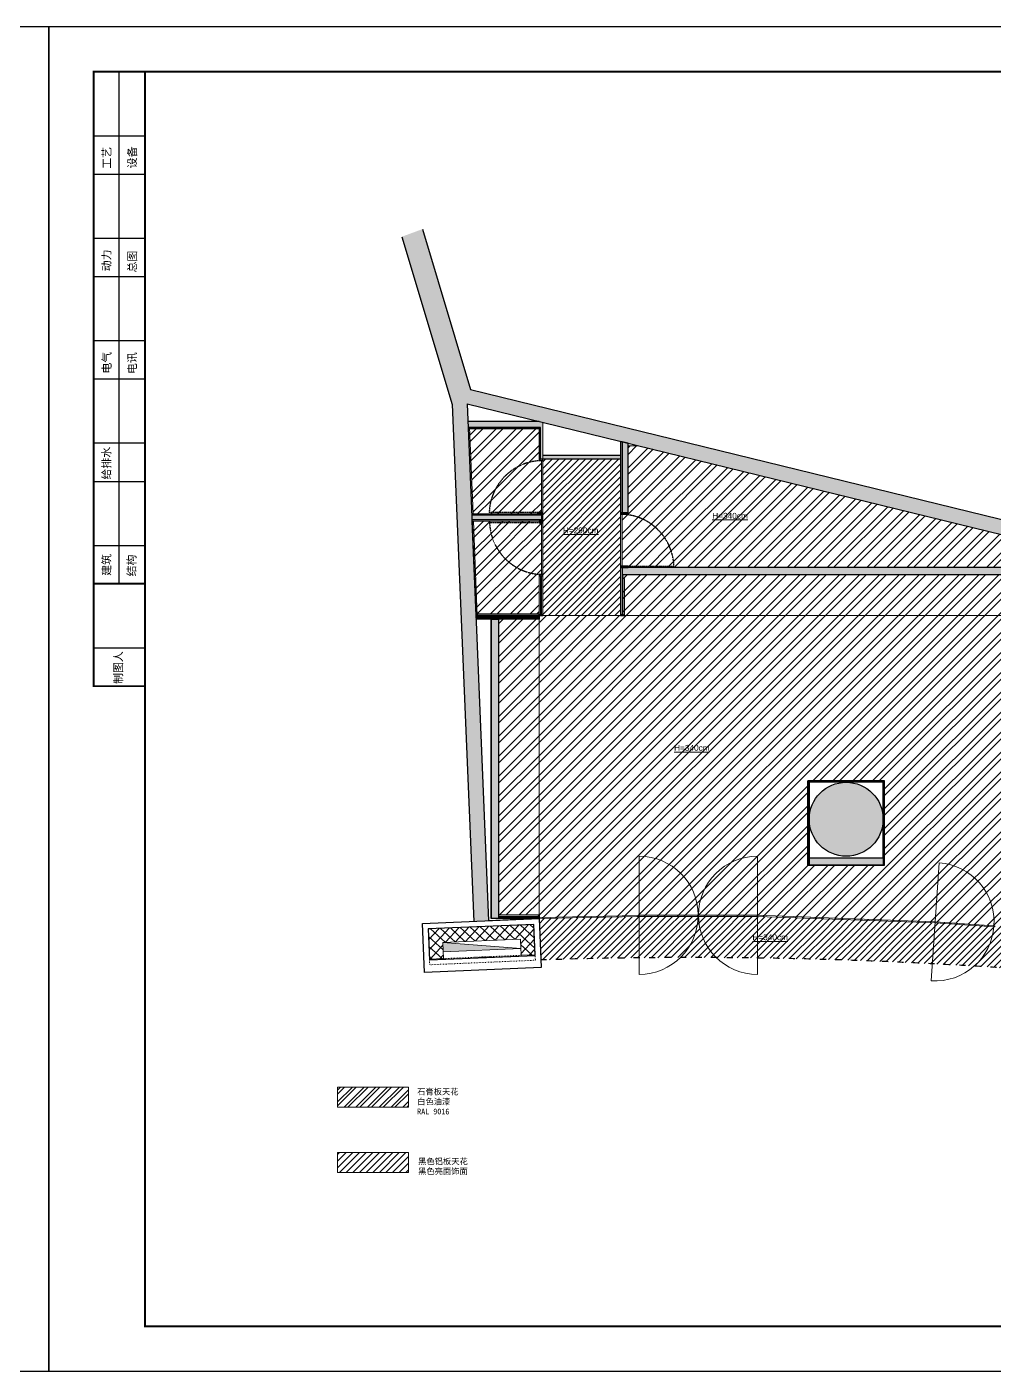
# Model space of a CAD drawing. Header units: millimetres. Extents: x 346472 to 732256, y -34068 to -15883.
# Drawn here: x 500487 to 513568, y -34068 to -15883 of the extents above; entities that cross this region are included whole.
import ezdxf

# ---------------------------------------------------------------- set-up
doc = ezdxf.new("R2010")
doc.units = ezdxf.units.MM
doc.header["$LTSCALE"] = 7
for name, pattern in [('AED-090-P-CRL2$0$ACAD_ISO03W100', [30, 12, -18]), ('AED-090-P-PL02-N$0$ACAD_ISO03W100', [30, 12, -18]), ('DASH', [0.35, 0.25, -0.1])]:
    doc.linetypes.add(name, pattern=pattern)
doc.layers.get('0').update_dxf_attribs({"lineweight": 0})
for name, color, linetype in [('1', 1, 'Continuous'), ('1建筑平面', 7, 'Continuous'), ('AED-090-P-PL02-N$0$HoseReelBackground', 255, 'Continuous'), ('WALL', 7, 'Continuous'), ('walls', 7, 'Continuous'), ('图框', 9, 'Continuous')]:
    doc.layers.add(name, color=color, linetype=linetype)
for name, color, linetype, lineweight in [('AED-090-P-PL02-N$0$HoseReel', 1, 'Continuous', 13), ('EA7 CEILING', 251, 'Continuous', 9), ('EA7 FLOOR', 253, 'Continuous', 5), ('EA7 furniture', 7, 'Continuous', 5), ('materials', 1, 'Continuous', 40), ('QUOTE', 251, 'Continuous', 5), ('TESTI', 8, 'Continuous', 9)]:
    doc.layers.add(name, color=color, linetype=linetype, lineweight=lineweight)
doc.styles.get("Standard").update_dxf_attribs({"font": 'STKaiti.ttf'})
doc.styles.add('图签-黑体', font='')
doc.styles.get('图签-黑体').set_extended_font_data('SimHei')
pattern_1 = [(45, (257889.036, -17022.114), (-44.90128, 44.90128), [])]

msp = doc.modelspace()

# ---------------------------------------------------------------- hatches: boundary and pattern name
h = msp.add_hatch()
h.set_pattern_fill('ANSI32', color=8, scale=300)
h.set_pattern_definition([(45, (332518.66, -125752.95), (-79.54951, 79.54951), []), (45, (332571.69, -125752.95), (-79.54951, 79.54951), [])])
h.paths.add_polyline_path([(504689.6, -30227.3), (504689.6, -30499.3), (505649.9, -30499.3), (505649.9, -30227.3)])
h = msp.add_hatch()
h.set_pattern_fill('ANSI31', color=1, scale=20)
h.set_pattern_definition([(45, (400922.15, -22920.86), (-44.90128, 44.90128), [])])
h.paths.add_polyline_path([(505649.9, -31110.9), (504689.6, -31110.9), (504689.6, -31381.1), (505649.9, -31381.1)])
at = {"layer": 'AED-090-P-PL02-N$0$HoseReel', "extrusion": (0.001481, 7.72385e-05, 0.999999)}
h = msp.add_hatch(dxfattribs=at)
h.set_pattern_fill('ANSI37', color=8, scale=30, angle=-174.92964, style=0)
h.set_pattern_definition([(227.456, (507346.57, -27948.53), (70.1766, -64.4035), []), (317.456, (507346.57, -27948.53), (64.4035, 70.1766), [])])
h.paths.add_polyline_path([(507360.4, -28434.4), (507342.8, -28024.8), (505914.2, -28086.1), (505931.7, -28495.7), (506121.6, -28487.6), (506112.1, -28267.8), (507161.2, -28222.8), (507170.6, -28442.6)])
msp.add_hatch(color=256, dxfattribs=at).paths.add_polyline_path([(507166.7, -28352.7), (506117.7, -28397.7), (506112.1, -28267.8)])
at = {"layer": 'EA7 CEILING', "linetype": 'ByBlock', "lineweight": 5}
h = msp.add_hatch(dxfattribs=at)
h.set_pattern_fill('ANSI32', color=253, scale=20)
h.set_pattern_definition([(45, (257889.04, -17022.11), (-134.70384, 134.70384), []), (45, (257978.84, -17022.11), (-134.70384, 134.70384), [])])
h.paths.add_polyline_path([(507445.1, -22590.7), (506745.1, -22590.7, 0.393765), (507445.1, -23290.7)])
h.paths.add_polyline_path([(507445.1, -21750.7), (507440.1, -21750.7, 0.393765), (506740.1, -22450.7), (507445.1, -22450.7)])
h.paths.add_polyline_path([(507415.1, -21320.7), (506474.9, -21320.7), (506521.9, -22470.7), (507415.1, -22470.7), (507415.1, -22450.7), (506740.1, -22450.7, -0.3838402), (507415.1, -21752), (507415.1, -21730.7)])
h.paths.add_polyline_path([(507415.1, -23289, -0.3818607), (506745.1, -22590.7), (507415.1, -22590.7), (507415.1, -22570.7), (506526.9, -22570.7), (506578.3, -23825.8), (507415.1, -23826.6)])
h = msp.add_hatch(dxfattribs=at)
h.set_pattern_fill('ANSI32', color=253, scale=20)
h.paths.add_polyline_path([(511567.4, -23846.6), (508567.4, -23846.6), (508567.4, -23846.6), (508517.4, -23846.6), (508517.4, -23846.6), (508517.4, -23846.6), (507465.1, -23846.6), (507415.1, -23846.6), (507415.1, -23886.9), (507415.1, -23886.9), (507415.1, -27896.6), (507415.1, -27896.6), (507415.1, -27946.4, -0.0153487), (511567.4, -27950.4), (511567.4, -27222.1), (511067.4, -27222.1), (511047.4, -27222.1), (511047.4, -26082.1), (511067.4, -26082.1), (511567.4, -26082.1)])
h.paths.add_polyline_path([(515719.7, -23846.6), (515669.7, -23846.6), (515669.7, -23846.6), (515669.7, -23846.6), (514617.4, -23846.6), (514617.4, -23846.6), (514567.4, -23846.6), (514567.4, -23846.6), (514567.4, -23846.6), (511567.4, -23846.6), (511567.4, -26082.1), (512087.4, -26082.1), (512087.4, -27222.1), (511567.4, -27222.1), (511567.4, -27950.4, -0.0153784), (515719.6, -28210), (515719.7, -28159.9), (515719.7, -28159.9), (515719.7, -25700.1), (515719.7, -25700.1), (515719.7, -25650), (515719.7, -25650)])
h.paths.add_polyline_path([(512439.3, -22450.3), (511567.4, -22236.9), (511567.4, -23196.6), (512440.1, -23196.6)])
h.paths.add_polyline_path([(512439.3, -22450.3), (512440.1, -23196.6), (515488.5, -23196.6)])
h.paths.add_polyline_path([(511567.4, -22236.9), (508762.6, -21550.5), (508617.4, -21550.5), (508617.4, -22456.6), (508617.4, -22483.9, -0.3621335), (509237.4, -23176.6), (508617.4, -23176.6), (508617.4, -23196.6), (511567.4, -23196.6)])
h.paths.add_polyline_path([(508537.4, -22476.6), (508537.4, -23176.6), (509237.4, -23176.6, 0.393765)])
h = msp.add_hatch(dxfattribs=at)
h.set_pattern_fill('ANSI31', color=1, scale=20)
h.set_pattern_definition(pattern_1)
h.paths.add_polyline_path([(508517.4, -22476.6), (508517.4, -22456.6), (508517.4, -21730.7), (507465.1, -21730.7), (507465.1, -21750.7), (507465.1, -22450.7), (507465.1, -22470.7), (507465.1, -22570.7), (507465.1, -22590.7), (507465.1, -23290.7), (507465.1, -23310.7), (507465.1, -23846.6), (508517.4, -23846.6), (508517.4, -23196.6), (508517.4, -23186.6), (508517.4, -23176.6)])
h = msp.add_hatch(dxfattribs=at)
h.set_pattern_fill('ANSI32', color=253, scale=20)
h.paths.add_polyline_path([(511567.4, -23296.6), (508547.4, -23296.6), (508547.4, -23826.6), (508567.4, -23846.6), (511567.4, -23846.6)])
h.paths.add_polyline_path([(512440.2, -23296.6), (511567.4, -23296.6), (511567.4, -23846.6), (512440.8, -23846.6)])
h.paths.add_polyline_path([(514567.4, -23296.6), (512440.2, -23296.6), (512440.8, -23846.6), (514567.4, -23846.6)])
h = msp.add_hatch(dxfattribs=at)
h.set_pattern_fill('ANSI32', color=253, scale=20)
h.paths.add_polyline_path([(506865.5, -23886.9), (507415.1, -23886.9), (507415.1, -27896.6), (506865.5, -27896.6)])
h = msp.add_hatch(dxfattribs=at)
h.set_pattern_fill('ANSI31', color=1, scale=20)
h.set_pattern_definition(pattern_1)
edge = h.paths.add_edge_path()
edge.add_arc((509428.7, -95530.3), 67613.7, 82.428735, 91.706508, ccw=False)
edge.add_line((518337.4, -28506.1), (518197.1, -29079.2))
edge.add_arc((509468.8, -91665.9), 63192.4, 82.060778, 91.840622)
edge.add_line((507439.1, -28506.1), (507415.1, -27946.6))
at = {"layer": 'EA7 furniture', "lineweight": 5}
h = msp.add_hatch(color=256, dxfattribs=at)
h.dxf.hatch_style = 1
h.paths.add_polyline_path([(507465.1, -21232.9), (507415.1, -21220.7), (506449.9, -21220.7), (506453.3, -21300.7), (507435.1, -21300.7), (507435.1, -21730.7), (507465.1, -21730.7)])
h = msp.add_hatch(color=256, dxfattribs=at)
h.dxf.hatch_style = 1
h.paths.add_polyline_path([(507445.1, -22470.7), (507415.1, -22470.7), (506501.9, -22470.7), (506502.7, -22490.7), (507445.1, -22490.7)])
h.paths.add_polyline_path([(506474.1, -21300.7), (506454.1, -21300.7), (506501.9, -22470.7), (506521.9, -22470.7)])
h = msp.add_hatch(color=256, dxfattribs=at)
h.dxf.hatch_style = 1
h.paths.add_polyline_path([(507435.1, -21300.7), (507415.1, -21300.7), (507415.1, -21730.7), (507435.1, -21730.7)])
h = msp.add_hatch(color=1, dxfattribs=at)
h.dxf.hatch_style = 1
h.paths.add_polyline_path([(507465.1, -21730.7), (507415.1, -21730.7), (507415.1, -21750.7), (507465.1, -21750.7)])
h.paths.add_polyline_path([(507465.1, -23290.7), (507415.1, -23290.7), (507415.1, -23310.7), (507465.1, -23310.7)])
h = msp.add_hatch(color=256, dxfattribs=at)
h.dxf.hatch_style = 1
h.paths.add_polyline_path([(507465.1, -21750.7), (507445.1, -21750.7), (507445.1, -22450.7), (507465.1, -22450.7)])
h = msp.add_hatch(color=256, dxfattribs=at)
h.dxf.hatch_style = 1
h.paths.add_polyline_path([(507445.1, -22490.7), (506502.7, -22490.7), (506505.2, -22550.7), (507445.1, -22550.7)])
h = msp.add_hatch(color=1, dxfattribs=at)
h.dxf.hatch_style = 1
h.paths.add_polyline_path([(507415.1, -22450.7), (507415.1, -22470.7), (507465.1, -22470.7), (507465.1, -22450.7)])
h.paths.add_polyline_path([(507465.1, -22570.7), (507415.1, -22570.7), (507415.1, -22590.7), (507445.1, -22590.7), (507465.1, -22590.7)])
h = msp.add_hatch(color=256, dxfattribs=at)
h.dxf.hatch_style = 1
h.paths.add_polyline_path([(507465.1, -22470.7), (507445.1, -22470.7), (507445.1, -22570.7), (507465.1, -22570.7)])
h = msp.add_hatch(color=1, dxfattribs=at)
h.dxf.hatch_style = 1
h.paths.add_polyline_path([(508617.4, -23176.6), (508537.4, -23176.6), (508517.4, -23176.6), (508517.4, -23196.6), (508617.4, -23196.6)])
h.paths.add_polyline_path([(508617.4, -22456.6), (508517.4, -22456.6), (508517.4, -22476.6), (508617.4, -22476.6)])
h = msp.add_hatch(color=256, dxfattribs=at)
h.dxf.hatch_style = 1
h.paths.add_polyline_path([(508537.4, -22476.6), (508517.4, -22476.6), (508517.4, -23176.6), (508537.4, -23176.6)])
h = msp.add_hatch(color=256, dxfattribs=at)
h.dxf.hatch_style = 1
h.paths.add_polyline_path([(507445.1, -22550.7), (506505.2, -22550.7), (506506, -22570.7), (507445.1, -22570.7)])
h.paths.add_polyline_path([(506548.3, -23860), (506964.8, -23860), (506964.8, -23622.9), (506548.3, -23622.9)], flags=9)
h.paths.add_polyline_path([(507042.5, -23708.5), (507356.5, -23708.5), (507356.5, -23471.4), (507042.5, -23471.4)], flags=9)
h = msp.add_hatch(color=256, dxfattribs=at)
h.dxf.hatch_style = 1
h.paths.add_polyline_path([(506526.9, -22570.7), (506506.9, -22570.7), (506559.1, -23846.6), (506579.1, -23846.6)])
h = msp.add_hatch(color=256, dxfattribs=at)
h.dxf.hatch_style = 1
h.paths.add_polyline_path([(507465.1, -22590.7), (507445.1, -22590.7), (507445.1, -23290.7), (507465.1, -23290.7)])
h = msp.add_hatch(color=256, dxfattribs=at)
h.dxf.hatch_style = 1
h.paths.add_polyline_path([(508537.4, -23826.6), (508517.4, -23846.6), (508517.4, -23196.6), (508537.4, -23196.6)])
h = msp.add_hatch(color=256, dxfattribs=at)
h.dxf.hatch_style = 1
h.paths.add_polyline_path([(507415.1, -23290.7), (507415.1, -23846.6), (507435.1, -23826.6), (507435.1, -23310.7), (507415.1, -23310.7)])
h = msp.add_hatch(dxfattribs=at)
h.set_pattern_fill('ANSI31', color=256, scale=2)
h.set_pattern_definition([(45, (-125925.187, -160906.137), (-4.49012806, 4.49012806), [])])
h.paths.add_polyline_path([(507445.1, -23310.7), (507435.1, -23310.7), (507435.1, -23826.6), (507445.1, -23826.6)])
h = msp.add_hatch(color=256, dxfattribs=at)
h.dxf.hatch_style = 1
h.paths.add_polyline_path([(507465.1, -23310.7), (507445.1, -23310.7), (507445.1, -23826.6), (507465.1, -23846.6)])
h = msp.add_hatch(dxfattribs=at)
h.set_pattern_fill('ANSI31', color=256, scale=2)
h.set_pattern_definition([(45, (-124822.8993, -160906.137), (-4.49012806, 4.49012806), [])])
h.paths.add_polyline_path([(508547.4, -23297.3), (508537.4, -23297.3), (508537.4, -23826.6), (508547.4, -23826.6)])
at = {"layer": 'EA7 furniture', "lineweight": 9}
h = msp.add_hatch(dxfattribs=at)
h.set_pattern_fill('ANSI31', color=256, scale=2, angle=90)
h.set_pattern_definition([(135, (644474.637, -648859.7035), (-4.49012806, -4.49012806), [])])
h.paths.add_polyline_path([(506559.1, -23846.6), (506561.2, -23897.2), (507415.1, -23896.6), (507415.1, -23846.6)])
at = {"layer": 'EA7 furniture', "lineweight": 5}
h = msp.add_hatch(color=5, dxfattribs=at)
h.dxf.hatch_style = 1
h.paths.add_polyline_path([(507105.2, -23825.8), (506578.3, -23825.8), (506579.1, -23845.8), (507105.2, -23845.8)])
h.paths.add_polyline_path([(507415.1, -23825.8), (507129.1, -23825.8), (507129.1, -23845.8), (507415.1, -23846.6), (507415.1, -23845.8)])
h.paths.add_polyline_path([(507129.1, -23825.8), (507105.2, -23825.8), (507105.2, -23845.8), (507129.1, -23845.8)])
h = msp.add_hatch(dxfattribs=at)
h.set_pattern_fill('ANSI31', color=256, scale=2, angle=90)
h.set_pattern_definition([(135, (644474.6354, -656959.7035), (-4.49012806, -4.49012806), [])])
h.paths.add_polyline_path([(507395.1, -27916.6), (506865.1, -27916.6), (506865.1, -27946.6), (507395.1, -27946.6)])
at = {"layer": 'WALL', "lineweight": 5}
h = msp.add_hatch(color=8, dxfattribs=at)
h.dxf.hatch_style = 1
h.paths.add_polyline_path([(508547.4, -23826.6), (508567.4, -23846.6), (508567.4, -23297.3), (508547.4, -23297.3)])
h = msp.add_hatch(color=8, dxfattribs=at)
h.dxf.hatch_style = 1
h.paths.add_polyline_path([(507395.1, -23876.6), (507415.1, -23896.6), (506865.8, -23896.6), (506865.8, -23876.6)])
h = msp.add_hatch(color=10, dxfattribs=at)
h.dxf.hatch_style = 1
h.paths.add_polyline_path([(507415.1, -23846.6), (507415.1, -23896.6), (507395.1, -23876.6), (507395.1, -23846.6)])
h = msp.add_hatch(color=10, dxfattribs=at)
h.dxf.hatch_style = 1
h.paths.add_polyline_path([(507415.1, -23846.6), (507465.1, -23846.6), (507445.1, -23826.6), (507435.1, -23826.6)])
h = msp.add_hatch(color=10, dxfattribs=at)
h.dxf.hatch_style = 1
h.paths.add_polyline_path([(508517.4, -23846.6), (508567.4, -23846.6), (508547.4, -23826.6), (508537.4, -23826.6)])
h = msp.add_hatch(color=8, dxfattribs=at)
h.dxf.hatch_style = 1
h.paths.add_polyline_path([(507395.1, -27916.6), (507415.1, -27896.6), (506865.1, -27896.6), (506865.1, -27916.6)])
h = msp.add_hatch(color=10, dxfattribs=at)
h.dxf.hatch_style = 1
h.paths.add_polyline_path([(507415.1, -27946.6), (507415.1, -27896.6), (507395.1, -27916.6), (507395.1, -27946.6)])
at = {"layer": 'walls', "true_color": 0x939598}
h = msp.add_hatch(color=252, dxfattribs=at)
h.dxf.hatch_style = 1
h.paths.add_polyline_path([(505836.3, -18619.2), (505558.8, -18721.3), (506240.2, -20990.3), (506531, -27984.5), (506730.8, -27976), (506440, -20982), (511567.4, -22236.9), (511567.4, -22031), (506487.6, -20787.8)])
h.paths.add_polyline_path([(511567.4, -22031), (511567.4, -22236.9), (518460.2, -23923.9), (518323.2, -24483.8), (518304.5, -24560.2), (518401.6, -24583.9), (518498.8, -24607.7), (518702, -23777.2)])
h.paths.add_polyline_path([(518255.1, -25603.3), (518292, -25452.8), (518097.7, -25405.2), (518013.3, -25750.1), (520402.8, -26334.9), (519871.4, -28506.1), (520078.9, -28506.1), (520648.9, -26194.4)])
h.paths.add_polyline_path([(520078.9, -28506.1), (519871.4, -28506.1), (519830.9, -28671.5), (520026, -28720.6)])
h.paths.add_polyline_path([(519831.6, -28671.7), (519809.3, -28759.8), (519785.8, -28856), (519784.7, -28860.3), (521188.2, -29208.9), (521238.7, -29025.8)])
at = {"layer": 'walls'}
h = msp.add_hatch(color=5, dxfattribs=at)
h.dxf.hatch_style = 1
h.paths.add_polyline_path([(508517.4, -21680.7), (507465.1, -21680.7), (507465.1, -21730.7), (507465.1, -21730.7), (508517.4, -21730.7)])
h.paths.add_polyline_path([(506474.1, -21300.7), (506474.9, -21320.7), (507415.1, -21320.7), (507415.1, -21300.7)])
h = msp.add_hatch(dxfattribs=at)
h.set_pattern_fill('AR-CONC', color=256, scale=0.5)
h.paths.add_polyline_path([(515669.7, -23241), (515488.5, -23196.6), (511567.4, -23196.6), (511567.4, -23296.6), (515669.7, -23296.6)])
h.paths.add_polyline_path([(511567.4, -23196.6), (508567.4, -23196.6), (508537.4, -23196.6), (508537.4, -23296.6), (511567.4, -23296.6)])
h.paths.add_polyline_path([(508617.4, -21514.9), (508537.4, -21490.5), (508537.4, -22456.6), (508617.4, -22456.6)])
h = msp.add_hatch(color=0, dxfattribs=at)
h.dxf.hatch_style = 1
h.paths.add_polyline_path([(506865.1, -23897.1), (506765.1, -23897.1), (506765.1, -27946.6), (506865.1, -27946.6)])
h = msp.add_hatch(color=5, dxfattribs=at)
h.dxf.hatch_style = 1
h.paths.add_polyline_path([(511567.4, -26082.1), (511047.4, -26082.1), (511067.4, -26102.1), (511567.4, -26102.1)])
h.paths.add_polyline_path([(512087.4, -26082.1), (511567.4, -26082.1), (511567.4, -26102.1), (512067.4, -26102.1)])
h = msp.add_hatch(color=5, dxfattribs=at)
h.dxf.hatch_style = 1
h.paths.add_polyline_path([(511067.4, -26102.1), (511047.4, -26082.1), (511047.4, -27222.1), (511067.4, -27222.1)])
at = {"layer": 'walls', "true_color": 0x939598}
h = msp.add_hatch(color=252, dxfattribs=at)
h.dxf.hatch_style = 1
h.paths.add_polyline_path([(511567.4, -26102.1), (511567.4, -27102.1, 0.4142136), (512067.4, -26602.1, 0.4142136)])
h.paths.add_polyline_path([(511567.4, -26102.1, 0.4142136), (511067.4, -26602.1, 0.4142136), (511567.4, -27102.1)])
at = {"layer": 'walls'}
h = msp.add_hatch(color=5, dxfattribs=at)
h.dxf.hatch_style = 1
h.paths.add_polyline_path([(512067.4, -26102.1), (512087.4, -26082.1), (512087.4, -27222.1), (512067.4, -27222.1)])
h = msp.add_hatch(color=2, dxfattribs=at)
h.dxf.hatch_style = 1
h.paths.add_polyline_path([(511567.4, -27222.1), (511567.4, -27122.1), (511067.4, -27122.1), (511067.4, -27222.1)])
h.paths.add_polyline_path([(512067.4, -27222.1), (512067.4, -27122.1), (511567.4, -27122.1), (511567.4, -27222.1)])

# ---------------------------------------------------------------- linework, layer by layer
at = {"linetype": 'Continuous', "lineweight": 5, "elevation": 0.3}
msp.add_lwpolyline([(506865.1, -27896.6), (507415.1, -27896.6), (507415.1, -27946.6), (506865.1, -27946.6)], close=True, dxfattribs=at)
at = {"elevation": 0.3}
for points in [[(504689.6, -30499.3), (505649.9, -30499.3), (505649.9, -30227.3), (504689.6, -30227.3)], [(504689.6, -31381.1), (505649.9, -31381.1), (505649.9, -31110.9), (504689.6, -31110.9)]]:
    msp.add_lwpolyline(points, close=True, dxfattribs=at)
at = {"layer": '1', "color": 0}
msp.add_circle((511567.4, -26602.1, 0.3), 500, dxfattribs=at)
at = {"layer": '1建筑平面', "elevation": 0.3}
for points in [[(505558.8, -18721.3), (506240.2, -20990.3)], [(505836.3, -18619.2), (506487.6, -20787.8)]]:
    msp.add_lwpolyline(points, dxfattribs=at)
at = {"layer": '1建筑平面', "extrusion": (0.001481, 7.72385e-05, 0.999999), "elevation": 749.7}
msp.add_lwpolyline([(505836, -28014.4), (507414.6, -27946.7), (507442.9, -28606.1), (505864.3, -28673.8)], close=True, dxfattribs=at)
at = {"layer": '1建筑平面', "extrusion": (-0.001885, -6.71721e-05, 0.999998)}
msp.add_arc((508409.7, -89867.5, -951.5), 61419, 91.519878, 91.706439, dxfattribs=at)
at = {"layer": 'AED-090-P-PL02-N$0$HoseReel', "color": 3, "extrusion": (0.001481, 7.72385e-05, 0.999999), "elevation": 749.7}
for points in [[(507360.4, -28434.4), (507342.8, -28024.8), (505914.2, -28086.1), (505931.7, -28495.7)], [(507170.6, -28442.6), (507161.2, -28222.8), (506112.1, -28267.8), (506121.6, -28487.6)], [(505931.7, -28495.7), (506121.6, -28487.6)], [(507170.6, -28442.6), (507360.4, -28434.4)]]:
    msp.add_lwpolyline(points, dxfattribs=at)
at = {"layer": 'AED-090-P-PL02-N$0$HoseReel', "extrusion": (0.001481, 7.72385e-05, 0.999999), "elevation": 749.7}
for points in [[(507166.7, -28352.7), (506117.7, -28397.7), (506112.1, -28267.8), (507161.2, -28222.8)], [(507166.7, -28352.7), (506117.7, -28397.7), (506112.1, -28267.8)]]:
    msp.add_lwpolyline(points, close=True, dxfattribs=at)
msp.add_lwpolyline([(507166.7, -28352.7), (506112.1, -28267.8)], dxfattribs=at)
at = {"layer": 'AED-090-P-PL02-N$0$HoseReel', "color": 8, "linetype": 'AED-090-P-PL02-N$0$ACAD_ISO03W100', "ltscale": 0.1, "extrusion": (0.001481, 7.72385e-05, 0.999999), "elevation": 749.7}
for points in [[(505931.7, -28495.7), (505934.9, -28570.7)], [(507363.6, -28509.4), (505934.9, -28570.7)], [(507156.2, -28443.2), (506121.6, -28487.6)], [(507360.4, -28434.4), (507363.6, -28509.4)]]:
    msp.add_lwpolyline(points, dxfattribs=at)
at = {"layer": 'AED-090-P-PL02-N$0$HoseReelBackground', "extrusion": (0.001481, 7.72385e-05, 0.999999), "elevation": 749.7}
msp.add_lwpolyline([(507342.8, -28024.8), (505914.2, -28086.1), (505932.2, -28505.7), (507360.8, -28444.4)], close=True, dxfattribs=at)
at = {"layer": 'EA7 CEILING', "lineweight": 5}
for p, q in [((507415.1, -23896.6, 0.3), (507415.1, -27896.6, 0.3)), ((507465.1, -23846.6, -0.7), (508517.4, -23846.6, 0.3)), ((508567.4, -23846.6, 0.3), (514567.4, -23846.6, 0.3))]:
    msp.add_line(p, q, dxfattribs=at)
at = {"layer": 'EA7 CEILING', "color": 253, "linetype": 'ByBlock', "lineweight": 5}
for p, q in [((508767.4, -27101.8, 0.3), (508767.4, -28701.8, 0.3)), ((510367.4, -27901.8, 0.3), (510367.4, -27101.8, 0.3)), ((512823.5, -27191.5, 0.3), (512716, -28787.9, 0.3)), ((510367.4, -27916.8, 0.3), (510367.4, -28701.8, 0.3))]:
    msp.add_line(p, q, dxfattribs=at)
at = {"layer": 'EA7 CEILING', "lineweight": 5, "elevation": 0.8}
msp.add_lwpolyline([(506865.5, -23886.9), (507415.1, -23886.9), (507415.1, -27896.6), (506865.5, -27896.6)], close=True, dxfattribs=at)
at = {"layer": 'EA7 CEILING', "color": 253, "linetype": 'ByBlock', "lineweight": 5, "elevation": 0.3}
for points in [[(507415.1, -27931.4), (507415.1, -27946.4), (508762.5, -27917.5), (508762.5, -27902.5)], [(508767.4, -27901.8), (508767.4, -27916.8), (509565.4, -27916.8), (509565.4, -27901.8)], [(510367.4, -27901.8), (510367.4, -27916.8), (509569.4, -27916.8), (509569.4, -27901.8)], [(510371.4, -27901.8), (510371.4, -27916.8), (512764.7, -28004.7), (512764.7, -27989.7)], [(512769.7, -27989.7), (512768.7, -28004.7), (513564.9, -28058.4), (513565.9, -28043.4)]]:
    msp.add_lwpolyline(points, close=True, dxfattribs=at)
at = {"layer": 'EA7 CEILING', "color": 253, "linetype": 'ByBlock', "lineweight": 5}
for centre, start, end in [((508765.4, -27901.8, 0.3), 270.14089, 89.85911), ((510369.4, -27901.8, 0.3), 90.14089, 269.85911), ((512767.8, -27989.6, 0.3), 266.28915, 86.00819)]:
    msp.add_arc(centre, 800, start, end, dxfattribs=at)
at = {"layer": 'EA7 FLOOR'}
msp.add_line((508762.6, -21550.5, -0.3), (508617.4, -21550.5, -0.4), dxfattribs=at)
at = {"layer": 'EA7 FLOOR', "color": 0}
msp.add_line((508517.4, -23846.6, 0.3), (508517.4, -23186.6, 0.3), dxfattribs=at)
at = {"layer": 'EA7 furniture', "lineweight": 5}
for p, q in [((507465.1, -21730.7, -0.7), (507465.1, -21232.9, -0.7)), ((506454.1, -21300.7, -0.7), (506502.7, -22490.7, -0.7)), ((506474.1, -21299.9, -0.7), (506521.9, -22470.7, -0.7)), ((507415.1, -21300.7, -0.7), (507415.1, -21730.7, -0.7)), ((507435.1, -21300.7, -0.7), (507435.1, -21730.7, -0.7)), ((508517.4, -23296.6, 0.3), (508517.4, -21490.5, 0.3)), ((507465.1, -22470.7, -0.7), (506501.9, -22470.7, -0.7)), ((507445.1, -22470.7, -0.7), (507445.1, -22570.7, -0.7)), ((507465.1, -22570.7, -0.7), (506506, -22570.7, -0.7)), ((506506.9, -22570.7, -0.7), (506559.1, -23846.6, 1.3)), ((506526.9, -22570.7, -0.7), (506579.1, -23845.8, 1.3)), ((508517.4, -23196.6, 0.3), (508517.4, -23846.6, 0.3)), ((507415.1, -23846.6, -0.7), (507415.1, -23290.7, -0.7)), ((507465.1, -23346.6, -0.7), (507465.1, -23846.6, -0.7)), ((506865.1, -23897.1, 1.3), (506865.8, -23876.6, 0.3))]:
    msp.add_line(p, q, dxfattribs=at)
at = {"layer": 'EA7 furniture', "lineweight": 9, "elevation": -0.7}
for points in [[(507415.1, -21300.7), (507415.1, -21750.7)], [(507415.1, -22450.7), (507415.1, -22470.7)], [(507415.1, -22570.7), (507415.1, -22590.7)]]:
    msp.add_lwpolyline(points, dxfattribs=at)
at = {"layer": 'EA7 furniture', "lineweight": 5}
for points, elevation in [([(507445.1, -22450.7), (507465.1, -22450.7), (507465.1, -21750.7), (507445.1, -21750.7)], -0.7), ([(508537.4, -22476.6), (508517.4, -22476.6), (508517.4, -23176.6), (508537.4, -23176.6)], 0.3), ([(507445.1, -23290.7), (507465.1, -23290.7), (507465.1, -22590.7), (507445.1, -22590.7)], -0.7), ([(506865.1, -27946.6), (507415.1, -27946.6), (507415.1, -27896.6), (506865.1, -27896.6)], 0.3)]:
    msp.add_lwpolyline(points, close=True, dxfattribs=dict(at, elevation=elevation))
at = {"layer": 'EA7 furniture', "lineweight": 5, "elevation": -0.7}
msp.add_lwpolyline([(507415.1, -23846.6), (507465.1, -23846.6), (507465.1, -23310.7)], dxfattribs=at)
at = {"layer": 'EA7 furniture', "lineweight": 9}
for points, elevation in [([(506561.2, -23897.2), (507415.1, -23896.6), (507415.1, -23846.6), (506559.1, -23846.6)], 1.3), ([(506865.1, -27946.6), (507415.1, -27946.6), (507415.1, -27896.6), (506865.1, -27896.6)], 0.3)]:
    msp.add_lwpolyline(points, close=True, dxfattribs=dict(at, elevation=elevation))
at = {"layer": 'EA7 furniture', "elevation": 0.3}
msp.add_lwpolyline([(507415.1, -27946.6), (507415.1, -27896.6), (506865.1, -27896.6), (506865.1, -27946.6)], dxfattribs=at)
at = {"layer": 'materials', "color": 10, "lineweight": 40}
for points, elevation in [([(507415.1, -23896.6), (507415.1, -23846.6)], 1.3), ([(507465.1, -23846.6), (507415.1, -23846.6)], -0.7), ([(507465.1, -23846.6), (507415.1, -23846.6)], -0.7), ([(508567.4, -23846.6), (508517.4, -23846.6)], 0.3), ([(507415.1, -27946.6), (507415.1, -27896.6)], 0.3)]:
    msp.add_lwpolyline(points, dxfattribs=dict(at, elevation=elevation))
at = {"layer": 'QUOTE', "color": 0, "lineweight": 5}
msp.add_line((507465.1, -22470.7, -0.7), (507465.1, -22570.7, -0.7), dxfattribs=at)
at = {"layer": 'WALL'}
for p, q in [((508537.4, -23196.6, 0.3), (508537.4, -23826.6, 0.3)), ((507435.1, -23310.7, -0.7), (507435.1, -23826.6, -0.7)), ((506915.1, -23846.6, 0.3), (507415.1, -23846.6, 0.3)), ((507435.1, -23826.6, -0.7), (507415.1, -23846.6, -0.7)), ((508537.4, -23826.6, 0.3), (508517.4, -23846.6, 0.3)), ((507415.1, -27946.6, 0.3), (506730.8, -27976, 1.3))]:
    msp.add_line(p, q, dxfattribs=at)
at = {"layer": 'WALL', "lineweight": 5}
for p, q in [((508567.4, -23346.6, 0.3), (508567.4, -23846.6, 0.3)), ((506915.1, -23896.6, 0.3), (507415.1, -23896.6, 0.3)), ((507395.1, -23876.6, 0.3), (507415.1, -23896.6, 0.3)), ((507445.1, -23826.6, -0.7), (507465.1, -23846.6, -0.7)), ((508547.4, -23826.6, 0.3), (508567.4, -23846.6, 0.3)), ((506915.1, -27896.6, 0.3), (507415.1, -27896.6, 0.3)), ((507395.1, -27916.6, 0.3), (507415.1, -27896.6, 0.3))]:
    msp.add_line(p, q, dxfattribs=at)
at = {"layer": 'WALL', "elevation": 0.3}
for points in [[(506487.6, -20787.8), (518702, -23777.2)], [(506240.2, -20990.3), (506530.9, -27984.3)], [(506440, -20982), (518460.2, -23923.9)], [(506440, -20982), (506730.8, -27976), (506730.8, -27976)]]:
    msp.add_lwpolyline(points, dxfattribs=at)
at = {"layer": 'WALL', "lineweight": 5}
for points, elevation in [([(507435.1, -23826.6), (507445.1, -23826.6), (507445.1, -23310.7)], -0.7), ([(508517.4, -23846.6), (508567.4, -23846.6), (508567.4, -23346.6)], 0.3), ([(508537.4, -23826.6), (508547.4, -23826.6), (508547.4, -23297.3)], 0.3), ([(507395.1, -23846.6), (507395.1, -23876.6), (506865.8, -23876.6)], 0.3), ([(507415.1, -23846.6), (507415.1, -23896.6), (506915.1, -23896.6)], 0.3), ([(507395.1, -27946.6), (507395.1, -27916.6), (506865.1, -27916.6)], 0.3), ([(507415.1, -27946.6), (507415.1, -27896.6), (506915.1, -27896.6)], 0.3)]:
    msp.add_lwpolyline(points, dxfattribs=dict(at, elevation=elevation))
at = {"layer": 'walls'}
for p, q in [((507415.1, -21220.7, -0.7), (506449.9, -21220.7, -0.7)), ((507435.1, -21300.7, -0.7), (506454.1, -21300.7, -0.7)), ((507415.1, -21320.7, -0.7), (506474.9, -21320.7, -0.7)), ((507415.1, -21300.7, -0.7), (507415.1, -21750.7, -0.7)), ((508537.4, -21490.5, 0.3), (508537.4, -22456.6, 0.3)), ((508517.4, -21680.7, 0.3), (507465.1, -21680.7, -0.7)), ((508517.4, -21730.7, 0.3), (507465.1, -21730.7, -0.7)), ((507445.1, -22490.7, -0.7), (506501.9, -22490.7, -0.7)), ((507415.1, -22450.7, -0.7), (507415.1, -22470.7, -0.7)), ((507445.1, -22550.7, -0.7), (506506, -22550.7, -0.7)), ((507415.1, -22570.7, -0.7), (507415.1, -22590.7, -0.7)), ((515488.5, -23196.6, 1.3), (508517.4, -23196.6, 0.3)), ((515669.7, -23296.6, 1.3), (508537.4, -23296.6, 0.3)), ((506765.1, -23897.1, 1.3), (506765.1, -27946.6, -0.7)), ((506865.2, -23897, 1.3), (506865.1, -27946.6, -0.7)), ((511047.4, -26082.1, 0.3), (511067.4, -26102.1, 0.3)), ((512067.4, -26102.1, 0.3), (512087.4, -26082.1, 0.3))]:
    msp.add_line(p, q, dxfattribs=at)
at = {"layer": 'walls', "linetype": 'DASH'}
for p, q in [((507440.1, -22450.7, -0.7), (506740.1, -22450.7, -0.7)), ((507445.1, -22590.7, -0.7), (506745.1, -22590.7, -0.7)), ((508537.4, -23176.6, 0.3), (509237.4, -23176.6, 0.3))]:
    msp.add_line(p, q, dxfattribs=at)
at = {"layer": 'walls'}
for points, elevation in [([(508517.4, -22456.6), (508617.4, -22456.6), (508617.4, -21514.9), (508517.4, -21490.5)], 0.3), ([(507415.1, -21750.7), (507465.1, -21750.7), (507465.1, -21730.7), (507415.1, -21730.7)], -0.7), ([(507415.1, -22470.7), (507465.1, -22470.7), (507465.1, -22450.7), (507415.1, -22450.7)], -0.7), ([(508617.4, -22456.6), (508517.4, -22456.6), (508517.4, -22476.6), (508617.4, -22476.6)], 0.3), ([(507415.1, -22590.7), (507465.1, -22590.7), (507465.1, -22570.7), (507415.1, -22570.7)], -0.7), ([(508617.4, -23176.6), (508517.4, -23176.6), (508517.4, -23196.6), (508617.4, -23196.6)], 0.3), ([(507415.1, -23310.7), (507465.1, -23310.7), (507465.1, -23290.7), (507415.1, -23290.7)], -0.7), ([(506579.1, -23845.8), (507415.1, -23846.6), (507415.1, -23826.6), (506578.3, -23825.8)], 1.3), ([(506765.1, -23897.1), (506865.1, -23897.1), (506865.1, -27946.6), (506765.1, -27946.6)], 1.3), ([(511047.4, -27222.1), (512087.4, -27222.1), (512087.4, -26082.1), (511047.4, -26082.1)], 0.3), ([(511047.4, -26082.1), (511067.4, -26082.1), (511067.4, -27222.1), (511047.4, -27222.1)], 0.3), ([(511067.4, -27122.1), (512067.4, -27122.1), (512067.4, -26102.1), (511067.4, -26102.1)], 0.3), ([(511067.4, -27122.1), (512067.4, -27122.1), (512067.4, -27222.1), (511067.4, -27222.1)], 0.3)]:
    msp.add_lwpolyline(points, close=True, dxfattribs=dict(at, elevation=elevation))
at = {"layer": 'walls', "linetype": 'AED-090-P-CRL2$0$ACAD_ISO03W100', "elevation": 0.1}
msp.add_lwpolyline([(507439.1, -28506.1, -0.0426985), (518197.1, -29079.2)], format="xyb", dxfattribs=at)
at = {"layer": 'walls', "linetype": 'DASH'}
for centre, start, end in [((507465.6, -22476.2, -0.7), 92.01444, 177.98556), ((508511.9, -23202.1, 0.3), 2.01444, 87.98556), ((507470.6, -22565.2, -0.7), 182.01444, 267.98556)]:
    msp.add_arc(centre, 726, start, end, dxfattribs=at)
at = {"layer": '图框', "color": 251}
for p, q in [((501736.6, -23416.8), (501736.6, -16489.1)), ((501390.2, -17355.1), (502083, -17355.1)), ((501390.2, -17874.7), (502083, -17874.7)), ((501390.2, -18740.6), (502083, -18740.6)), ((501390.2, -19260.2), (502083, -19260.2)), ((501390.2, -20126.2), (502083, -20126.2)), ((501390.2, -20645.7), (502083, -20645.7)), ((501390.2, -21511.7), (502083, -21511.7)), ((501390.2, -22031.3), (502083, -22031.3)), ((501390.2, -22897.3), (502083, -22897.3)), ((501390.2, -24282.8), (502083, -24282.8))]:
    msp.add_line(p, q, dxfattribs=at)
for points in [[(475064.9, -34068.2), (500784, -34068.2), (500784, -15882.9), (475064.9, -15882.9)], [(500784, -34068.2), (526503.1, -34068.2), (526503.1, -15882.9), (500784, -15882.9)]]:
    msp.add_lwpolyline(points, close=True, dxfattribs=at)
at = {"layer": '图框', "color": 251, "const_width": 26}
for points in [[(501390.2, -24815.4), (501390.2, -16476.1)], [(501390.2, -16489.1), (502083, -16489.1)], [(501390.2, -23416.8), (502083, -23416.8)], [(501390.2, -24802.4), (502083, -24802.4)]]:
    msp.add_lwpolyline(points, dxfattribs=at)
msp.add_lwpolyline([(502083, -16489.1), (525897, -16489.1), (525897, -33462), (502083, -33462)], close=True, dxfattribs=at)

# ---------------------------------------------------------------- texts
at = {"layer": 'TESTI', "char_height": 80, "attachment_point": 1}
for s, insert in [('{\\f@Arial Unicode MS|b0|i0|c0|p34;\\LH=340cm}', (509755.9, -22457.5, 0.3)), ('{\\f@Arial Unicode MS|b0|i0|c0|p34;\\LH=290cm}', (507735.4, -22654.7, 0.3)), ('{\\f@Arial Unicode MS|b0|i0|c0|p34;\\LH=340cm}', (509239.7, -25596.7, 0.3)), ('{\\f@Arial Unicode MS|b0|i0|c0|p34;\\LH=340cm}', (510299, -28158.1, 0.3)), ('{\\fSimSun|b0|i0|c134|p2;石膏板天花\\P白色油漆\\P\\fSimSun|b0|i0|c0|p2;RAL 9016}', (505765.5, -30248.8, 0.3)), ('{\\fSimSun|b0|i0|c134|p2;黑色铝板天花\\P黑色亮面饰面}', (505778.1, -31191, 0.3))]:
    msp.add_mtext_dynamic_manual_height_columns(s, width=4467.949, gutter_width=12.5, heights=[0], dxfattribs=dict(at, insert=insert))
at = {"layer": '图框', "color": 251, "style": '图签-黑体'}
for s, p in [('工艺', (501622.5, -17801.9)), ('设备', (501966.7, -17796.3)), ('动力', (501618.9, -19189.6)), ('总图', (501966.7, -19205.6)), ('电气', (501622.5, -20573)), ('电讯', (501966.7, -20579.3)), ('给排水', (501618.8, -22007.6)), ('建筑', (501619.2, -23309.4)), ('结构', (501957.9, -23317.4)), ('制图人', (501778.2, -24771.5))]:
    msp.add_text(s, height=108.25, rotation=90, dxfattribs=at).set_placement(p)

doc.saveas('drawing.dxf')
